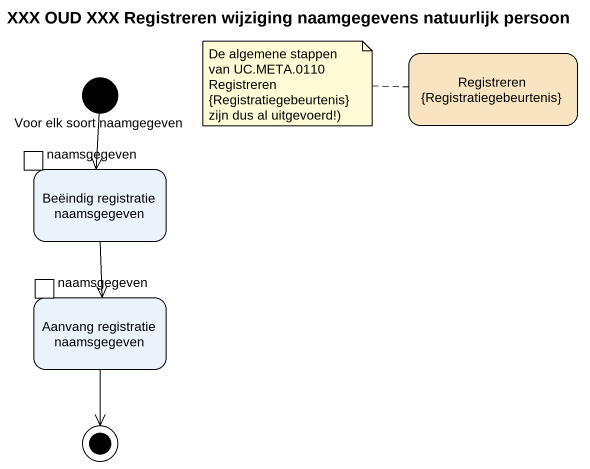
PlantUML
@startuml
title XXX OUD XXX Registreren wijziging naamgegevens natuurlijk persoon
hide empty description
state "Voor elk soort naamgegeven" as Voor_elk_soort_naamgegeven <<start>>
state "Registreren {Registratiegebeurtenis}" as Registreren #F8E4C0
state "Beëindig registratie naamsgegeven" as Beëindig_registratie {
  state naamsgegeven <<inputPin>>
}
state "Aanvang registratie naamsgegeven" as Aanvang_registratie {
  state "naamsgegeven" as naamsgegeven_2 <<inputPin>>
}
Voor_elk_soort_naamgegeven --> Beëindig_registratie
Beëindig_registratie --> Aanvang_registratie
Aanvang_registratie --> [*]
note left of Registreren : De algemene stappen van UC.META.0110 Registreren {Registratiegebeurtenis} zijn dus al uitgevoerd!)
@enduml
